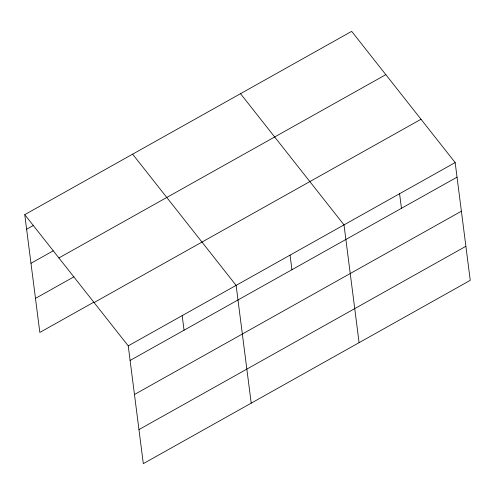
<?xml version="1.0" encoding="UTF-8"?>
<svg xmlns="http://www.w3.org/2000/svg" width="495" height="495" viewBox="0 0 495 495"><rect width="100%" height="100%" fill="white"/><g stroke="black" fill="none" stroke-linecap="round" stroke-linejoin="round"><path stroke-width="0.74" d="M24.75 214.651L351.679 31.358L455.165 162.57L470.25 280.349L143.321 463.642L128.236 345.863L24.75 214.651L39.835 332.43L93.784 302.185M26.619 229.241L33.363 225.46M30.981 263.291L53.231 250.817M58.899 257.951L385.828 74.658M35.473 298.38L73.91 276.829M94.087 302.563L421.01 119.27M128.236 345.863L455.165 162.57M130.105 360.453L457.034 177.161M134.467 394.503L461.396 211.21M138.959 429.592L465.888 246.3M240.521 93.679L344.006 224.891L359.098 342.67M132.635 154.162L236.121 285.374L251.206 403.159M399.583 193.731L401.451 208.321M290.064 255.129L291.932 269.726M182.179 315.618L184.047 330.208"/></g></svg>
